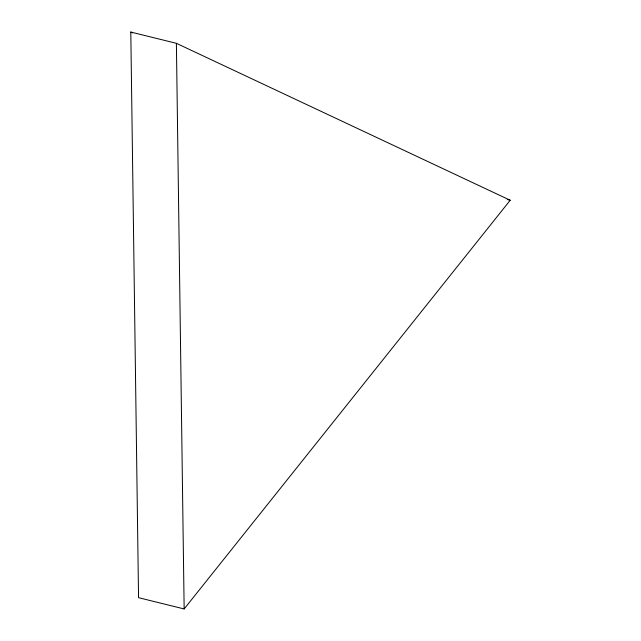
<?xml version="1.0" encoding="UTF-8"?>
<svg xmlns="http://www.w3.org/2000/svg" width="641" height="641" viewBox="0 0 641 641"><rect width="100%" height="100%" fill="white"/><g stroke="black" fill="none" stroke-linecap="round" stroke-linejoin="round"><path stroke-width="0.96" d="M184.151 608.95L510.204 200.264L176.395 43.316L130.796 32.05L138.552 597.684L184.151 608.95L176.395 43.316M507.295 199.543L510.204 200.264M130.796 32.05L132.607 32.899"/></g></svg>
